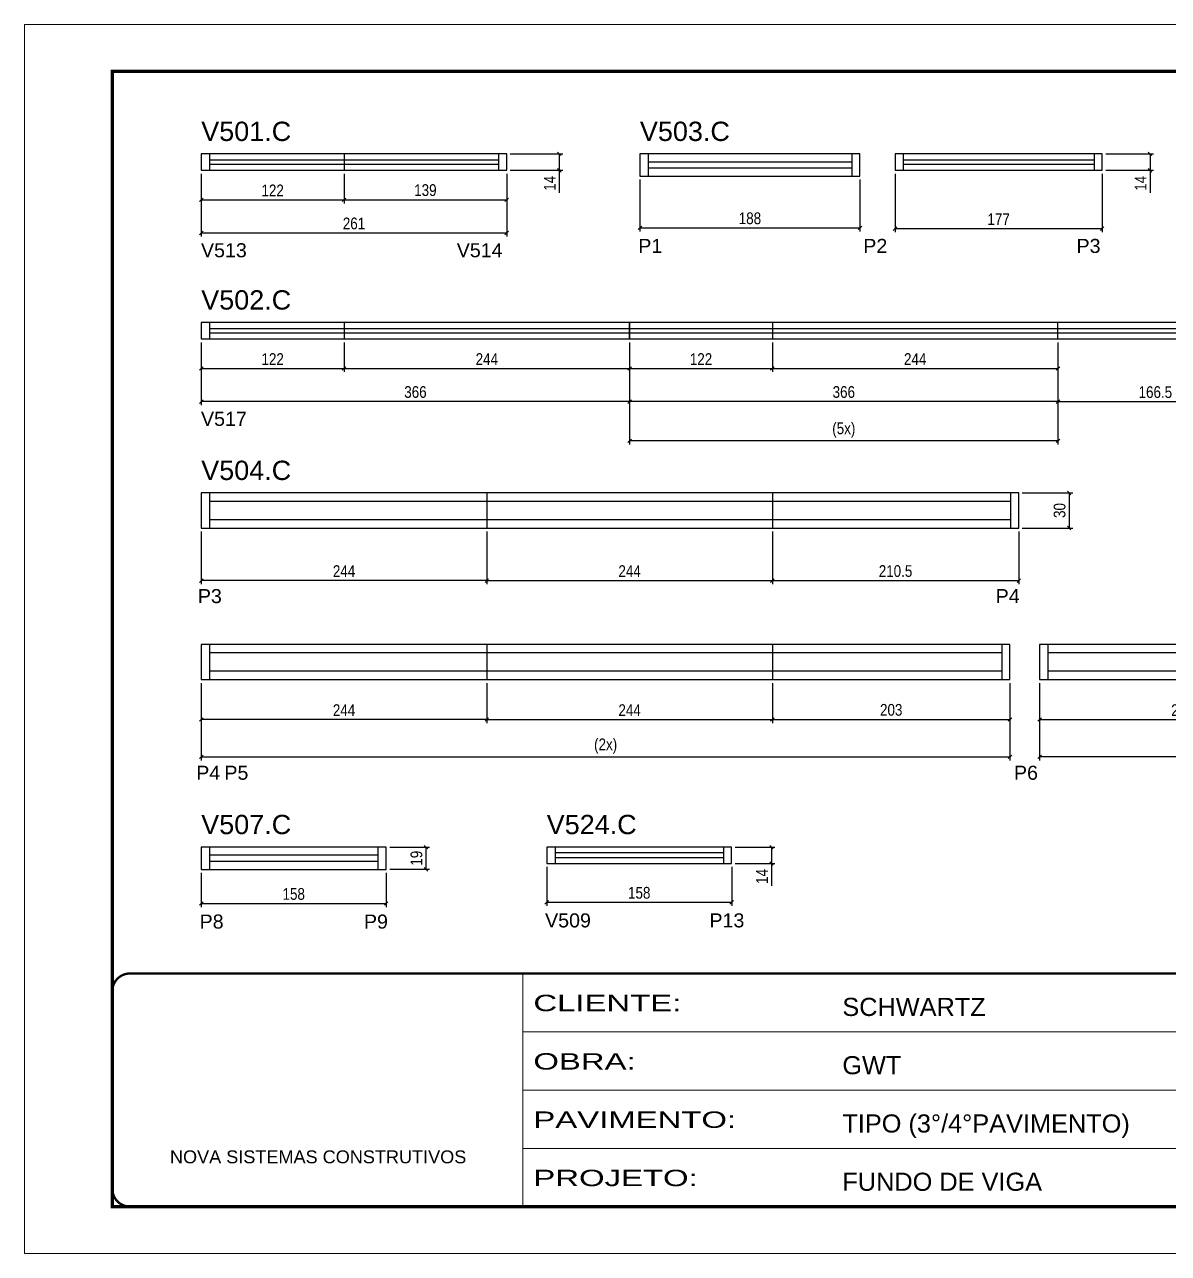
# Model space of a CAD drawing. Extents: x 3245 to 12416, y 917 to 10295.
# Drawn here: x 4844 to 5821, y 7809 to 8859 of the extents above; entities that cross this region are included whole.
import ezdxf

# ---------------------------------------------------------------- set-up
doc = ezdxf.new("R2010")
doc.units = 0
doc.linetypes.add('CONTINUO', pattern=[0])
doc.linetypes.add('DASHED', pattern=[0.75, 0.5, -0.25])
for name, color, linetype in [('5', 5, 'Continuous'), ('COTA', 241, 'Continuous'), ('NOMENCLATURA', 7, 'Continuous'), ('Painéis', 200, 'Continuous'), ('SARR_2.2x7', 40, 'Continuous'), ('SARR_EDITAR', 141, 'Continuous')]:
    doc.layers.add(name, color=color, linetype=linetype)
doc.layers.add('Folhas', color=255, linetype='Continuous', lineweight=9)
doc.layers.add('SARRAFO DE PRESSAO', color=251, linetype='DASHED', lineweight=9)
doc.styles.add('ARIAL', font='arial.ttf')
doc.styles.add('COTA TECNICA', font='techl___.ttf', dxfattribs={"height": 10})
doc.styles.add('COTA TECNICA-50', font='techl___.ttf', dxfattribs={"height": 10})
doc.styles.get("Standard").update_dxf_attribs({"font": 'arial.ttf'})
doc.styles.add('Tecnologia', font='')
doc.styles.get('Tecnologia').set_extended_font_data('Forgotten Futurist')
doc.dimstyles.new('COTA PAINEL-50', dxfattribs={"dimtxt": 10, "dimasz": 3, "dimexe": 3, "dimexo": 3, "dimgap": 3, "dimtad": 1, "dimdec": 1, "dimzin": 12, "dimdsep": 46, "dimtxsty": 'COTA TECNICA-50', "dimblk1": 'OBLIQUE', "dimblk2": 'OBLIQUE', "dimsah": 1, "dimcen": 0.9, "dimclrd": 4, "dimclre": 4, "dimclrt": 240, "dimadec": 1, "dimazin": 3, "dimtfac": 1, "dimtdec": 1, "dimtmove": 0, "dimatfit": 3, "dimfxl": 1, "dimtolj": 1, "dimtzin": 12, "dimarcsym": 0})
doc.dimstyles.new('PAINEL', dxfattribs={"dimtxt": 10, "dimasz": 3, "dimexe": 3, "dimexo": 3, "dimgap": 3, "dimtad": 1, "dimdec": 1, "dimzin": 12, "dimdsep": 46, "dimtxsty": 'COTA TECNICA', "dimblk1": 'OBLIQUE', "dimblk2": 'OBLIQUE', "dimsah": 1, "dimcen": 0.9, "dimclrd": 4, "dimclre": 4, "dimclrt": 240, "dimadec": 1, "dimazin": 3, "dimtfac": 1, "dimtdec": 1, "dimtmove": 0, "dimatfit": 3, "dimfxl": 1, "dimtolj": 1, "dimtzin": 12, "dimarcsym": 0})

# ---------------------------------------------------------------- blocks, each defined once
blk = doc.blocks.new('9999999999')
at = {"color": 30, "linetype": 'CONTINUO'}
for p, q in [((98564.6, 34230.2), (98564.6, 34429.4)), ((98564.6, 34379.6), (99584, 34379.6)), ((98564.6, 34329.8), (99488, 34329.8)), ((98564.6, 34280), (99488, 34280))]:
    blk.add_line(p, q, dxfattribs=at)
at = {"color": 30, "linetype": 'CONTINUO', "const_width": 2}
blk.add_lwpolyline([(99584, 34230.2), (99584, 34414.4, 0.414214), (99569, 34429.4), (98229, 34429.4, 0.414214), (98214, 34414.4), (98214, 34245.2, 0.414214), (98229, 34230.2), (99584, 34230.2)], format="xyb", dxfattribs=at)
at = {"layer": 'Folhas'}
blk.add_lwpolyline([(98139, 34190.2), (99624, 34190.2), (99624, 35240.2), (98139, 35240.2)], close=True, dxfattribs=at)
at = {"layer": 'Folhas', "color": 30, "const_width": 3}
blk.add_lwpolyline([(98214, 34230.2), (99584, 34230.2), (99584, 35200.2), (98214, 35200.2)], close=True, dxfattribs=at)
at = {"color": 7, "linetype": 'Continuous', "ltscale": 5, "style": 'ARIAL'}
for s, height, p in [('SCHWARTZ', 15.48, (98837.7, 34393.1)), ('GWT', 15.48, (98837.7, 34343.3)), ('TIPO (3°/4°PAVIMENTO)', 15.483, (98837.7, 34293.5)), ('NOVA SISTEMAS CONSTRUTIVOS', 11.059, (98263.2, 34267.2)), ('FUNDO DE VIGA', 15.483, (98837.7, 34243.7))]:
    blk.add_text(s, height=height, dxfattribs=at).set_placement(p)
at = {"layer": 'Folhas', "color": 7, "style": 'Tecnologia', "width": 1.5}
for s, p in [('CLIENTE:', (98573.7, 34397.2)), ('OBRA:', (98573.7, 34347.3)), ('PAVIMENTO:', (98573.7, 34297.5)), ('PROJETO:', (98573.7, 34247.7))]:
    blk.add_text(s, height=14, dxfattribs=at).set_placement(p)
blk = doc.blocks.new('_Oblique')
at = {"color": 0, "linetype": 'ByBlock', "lineweight": -2}
blk.add_line((-0.5, -0.5), (0.5, 0.5), dxfattribs=at)
blk = doc.blocks.new('*D11')
at = {"layer": 'COTA', "color": 4, "linetype": 'ByBlock', "lineweight": -2, "transparency": 16777216}
for p, q in [((4994.8, 8731.2), (4994.8, 8677.6)), ((5255.8, 8731.2), (5255.8, 8677.6)), ((5255.8, 8680.6), (4994.8, 8680.6))]:
    blk.add_line(p, q, dxfattribs=at)
at = {"layer": 'Defpoints', "color": 0, "linetype": 'ByBlock', "transparency": 16777216}
for p in [(4994.8, 8734.2), (5255.8, 8734.2), (4994.8, 8680.6)]:
    blk.add_point(p, dxfattribs=at)
at = {"layer": 'COTA', "color": 4, "linetype": 'ByBlock', "lineweight": -2, "transparency": 16777216, "xscale": 3, "yscale": 3, "zscale": 3, "rotation": 180}
blk.add_blockref('_Oblique', (4994.8, 8680.6), dxfattribs=at)
at = {"layer": 'COTA', "color": 4, "linetype": 'ByBlock', "lineweight": -2, "transparency": 16777216, "xscale": 3, "yscale": 3, "zscale": 3}
blk.add_blockref('_Oblique', (5255.8, 8680.6), dxfattribs=at)
at = {"layer": 'COTA', "color": 240, "linetype": 'ByBlock', "transparency": 16777216, "insert": (5125.3, 8688.7), "char_height": 10, "attachment_point": 5, "style": 'COTA TECNICA-50'}
blk.add_mtext('\\A1;261', dxfattribs=at)
blk = doc.blocks.new('*D10')
at = {"layer": 'COTA', "color": 4, "linetype": 'ByBlock', "lineweight": -2, "transparency": 16777216}
for p, q in [((5258.8, 8748.2), (5303.7, 8748.2)), ((5300.7, 8748.2), (5300.7, 8734.2)), ((5258.8, 8734.2), (5303.7, 8734.2)), ((5300.7, 8734.2), (5300.7, 8715))]:
    blk.add_line(p, q, dxfattribs=at)
at = {"layer": 'Defpoints', "color": 0, "linetype": 'ByBlock', "transparency": 16777216}
for p in [(5255.8, 8748.2), (5255.8, 8734.2), (5300.7, 8734.2)]:
    blk.add_point(p, dxfattribs=at)
at = {"layer": 'COTA', "color": 4, "linetype": 'ByBlock', "lineweight": -2, "transparency": 16777216, "xscale": 3, "yscale": 3, "zscale": 3}
for p, rotation in [((5300.7, 8748.2), 90), ((5300.7, 8734.2), 270)]:
    blk.add_blockref('_Oblique', p, dxfattribs=dict(at, rotation=rotation))
at = {"layer": 'COTA', "color": 240, "linetype": 'ByBlock', "transparency": 16777216, "insert": (5292.6, 8723.1), "char_height": 10, "attachment_point": 5, "rotation": 90, "style": 'COTA TECNICA-50'}
blk.add_mtext('\\A1;14', dxfattribs=at)
blk = doc.blocks.new('*D12')
at = {"color": 4, "lineweight": -2, "transparency": 16777216}
for p, q in [((4994.8, 8731.2), (4994.8, 8705.9)), ((5116.8, 8731.2), (5116.8, 8705.9)), ((4994.8, 8708.9), (5116.8, 8708.9))]:
    blk.add_line(p, q, dxfattribs=at)
at = {"layer": 'Defpoints', "color": 0, "transparency": 16777216}
for p in [(4994.8, 8734.2), (5116.8, 8734.2), (5116.8, 8708.9)]:
    blk.add_point(p, dxfattribs=at)
at = {"color": 4, "lineweight": -2, "transparency": 16777216, "xscale": 3, "yscale": 3, "zscale": 3, "rotation": 180}
blk.add_blockref('_Oblique', (4994.8, 8708.9), dxfattribs=at)
at = {"color": 4, "lineweight": -2, "transparency": 16777216, "xscale": 3, "yscale": 3, "zscale": 3}
blk.add_blockref('_Oblique', (5116.8, 8708.9), dxfattribs=at)
at = {"color": 240, "transparency": 16777216, "insert": (5055.8, 8717), "char_height": 10, "attachment_point": 5, "style": 'COTA TECNICA'}
blk.add_mtext('\\A1;122', dxfattribs=at)
blk = doc.blocks.new('*D13')
at = {"color": 4, "lineweight": -2, "transparency": 16777216}
for p, q in [((5116.8, 8731.2), (5116.8, 8705.9)), ((5255.8, 8731.2), (5255.8, 8705.9)), ((5116.8, 8708.9), (5255.8, 8708.9))]:
    blk.add_line(p, q, dxfattribs=at)
at = {"layer": 'Defpoints', "color": 0, "transparency": 16777216}
for p in [(5116.8, 8734.2), (5255.8, 8734.2), (5255.8, 8708.9)]:
    blk.add_point(p, dxfattribs=at)
at = {"color": 4, "lineweight": -2, "transparency": 16777216, "xscale": 3, "yscale": 3, "zscale": 3, "rotation": 180}
blk.add_blockref('_Oblique', (5116.8, 8708.9), dxfattribs=at)
at = {"color": 4, "lineweight": -2, "transparency": 16777216, "xscale": 3, "yscale": 3, "zscale": 3}
blk.add_blockref('_Oblique', (5255.8, 8708.9), dxfattribs=at)
at = {"color": 240, "transparency": 16777216, "insert": (5186.3, 8717.2), "char_height": 10, "attachment_point": 5, "style": 'COTA TECNICA'}
blk.add_mtext('\\A1;139', dxfattribs=at)
blk = doc.blocks.new('*D14')
at = {"layer": 'COTA', "color": 4, "linetype": 'ByBlock', "lineweight": -2, "transparency": 16777216}
for p, q in [((4994.8, 8587.1), (4994.8, 8533.5)), ((5360.8, 8587.1), (5360.8, 8533.5)), ((5360.8, 8536.5), (4994.8, 8536.5))]:
    blk.add_line(p, q, dxfattribs=at)
at = {"layer": 'Defpoints', "color": 0, "linetype": 'ByBlock', "transparency": 16777216}
for p in [(4994.8, 8590.1), (5360.8, 8590.1), (4994.8, 8536.5)]:
    blk.add_point(p, dxfattribs=at)
at = {"layer": 'COTA', "color": 4, "linetype": 'ByBlock', "lineweight": -2, "transparency": 16777216, "xscale": 3, "yscale": 3, "zscale": 3, "rotation": 180}
blk.add_blockref('_Oblique', (4994.8, 8536.5), dxfattribs=at)
at = {"layer": 'COTA', "color": 4, "linetype": 'ByBlock', "lineweight": -2, "transparency": 16777216, "xscale": 3, "yscale": 3, "zscale": 3}
blk.add_blockref('_Oblique', (5360.8, 8536.5), dxfattribs=at)
at = {"layer": 'COTA', "color": 240, "linetype": 'ByBlock', "transparency": 16777216, "insert": (5177.8, 8544.7), "char_height": 10, "attachment_point": 5, "style": 'COTA TECNICA-50'}
blk.add_mtext('\\A1;366', dxfattribs=at)
blk = doc.blocks.new('*D15')
at = {"color": 4, "lineweight": -2, "transparency": 16777216}
for p, q in [((4994.8, 8587.1), (4994.8, 8561.9)), ((5116.8, 8587.1), (5116.8, 8561.9)), ((4994.8, 8564.9), (5116.8, 8564.9))]:
    blk.add_line(p, q, dxfattribs=at)
at = {"layer": 'Defpoints', "color": 0, "transparency": 16777216}
for p in [(4994.8, 8590.1), (5116.8, 8590.1), (5116.8, 8564.9)]:
    blk.add_point(p, dxfattribs=at)
at = {"color": 4, "lineweight": -2, "transparency": 16777216, "xscale": 3, "yscale": 3, "zscale": 3, "rotation": 180}
blk.add_blockref('_Oblique', (4994.8, 8564.9), dxfattribs=at)
at = {"color": 4, "lineweight": -2, "transparency": 16777216, "xscale": 3, "yscale": 3, "zscale": 3}
blk.add_blockref('_Oblique', (5116.8, 8564.9), dxfattribs=at)
at = {"color": 240, "transparency": 16777216, "insert": (5055.8, 8572.9), "char_height": 10, "attachment_point": 5, "style": 'COTA TECNICA'}
blk.add_mtext('\\A1;122', dxfattribs=at)
blk = doc.blocks.new('*D16')
at = {"color": 4, "lineweight": -2, "transparency": 16777216}
for p, q in [((5116.8, 8587.1), (5116.8, 8561.9)), ((5360.8, 8587.1), (5360.8, 8561.9)), ((5116.8, 8564.9), (5360.8, 8564.9))]:
    blk.add_line(p, q, dxfattribs=at)
at = {"layer": 'Defpoints', "color": 0, "transparency": 16777216}
for p in [(5116.8, 8590.1), (5360.8, 8590.1), (5360.8, 8564.9)]:
    blk.add_point(p, dxfattribs=at)
at = {"color": 4, "lineweight": -2, "transparency": 16777216, "xscale": 3, "yscale": 3, "zscale": 3, "rotation": 180}
blk.add_blockref('_Oblique', (5116.8, 8564.9), dxfattribs=at)
at = {"color": 4, "lineweight": -2, "transparency": 16777216, "xscale": 3, "yscale": 3, "zscale": 3}
blk.add_blockref('_Oblique', (5360.8, 8564.9), dxfattribs=at)
at = {"color": 240, "transparency": 16777216, "insert": (5238.8, 8572.9), "char_height": 10, "attachment_point": 5, "style": 'COTA TECNICA'}
blk.add_mtext('\\A1;244', dxfattribs=at)
blk = doc.blocks.new('*D17')
at = {"layer": 'COTA', "color": 4, "linetype": 'ByBlock', "lineweight": -2, "transparency": 16777216}
for p, q in [((5360.8, 8587.1), (5360.8, 8533.5)), ((5726.8, 8587.1), (5726.8, 8533.5)), ((5726.8, 8536.5), (5360.8, 8536.5))]:
    blk.add_line(p, q, dxfattribs=at)
at = {"layer": 'Defpoints', "color": 0, "linetype": 'ByBlock', "transparency": 16777216}
for p in [(5360.8, 8590.1), (5726.8, 8590.1), (5360.8, 8536.5)]:
    blk.add_point(p, dxfattribs=at)
at = {"layer": 'COTA', "color": 4, "linetype": 'ByBlock', "lineweight": -2, "transparency": 16777216, "xscale": 3, "yscale": 3, "zscale": 3, "rotation": 180}
blk.add_blockref('_Oblique', (5360.8, 8536.5), dxfattribs=at)
at = {"layer": 'COTA', "color": 4, "linetype": 'ByBlock', "lineweight": -2, "transparency": 16777216, "xscale": 3, "yscale": 3, "zscale": 3}
blk.add_blockref('_Oblique', (5726.8, 8536.5), dxfattribs=at)
at = {"layer": 'COTA', "color": 240, "linetype": 'ByBlock', "transparency": 16777216, "insert": (5543.8, 8544.7), "char_height": 10, "attachment_point": 5, "style": 'COTA TECNICA-50'}
blk.add_mtext('\\A1;366', dxfattribs=at)
blk = doc.blocks.new('*D18')
at = {"color": 4, "lineweight": -2, "transparency": 16777216}
for p, q in [((5360.8, 8587.1), (5360.8, 8561.9)), ((5482.8, 8587.1), (5482.8, 8561.9)), ((5360.8, 8564.9), (5482.8, 8564.9))]:
    blk.add_line(p, q, dxfattribs=at)
at = {"layer": 'Defpoints', "color": 0, "transparency": 16777216}
for p in [(5360.8, 8590.1), (5482.8, 8590.1), (5482.8, 8564.9)]:
    blk.add_point(p, dxfattribs=at)
at = {"color": 4, "lineweight": -2, "transparency": 16777216, "xscale": 3, "yscale": 3, "zscale": 3, "rotation": 180}
blk.add_blockref('_Oblique', (5360.8, 8564.9), dxfattribs=at)
at = {"color": 4, "lineweight": -2, "transparency": 16777216, "xscale": 3, "yscale": 3, "zscale": 3}
blk.add_blockref('_Oblique', (5482.8, 8564.9), dxfattribs=at)
at = {"color": 240, "transparency": 16777216, "insert": (5421.8, 8572.9), "char_height": 10, "attachment_point": 5, "style": 'COTA TECNICA'}
blk.add_mtext('\\A1;122', dxfattribs=at)
blk = doc.blocks.new('*D19')
at = {"color": 4, "lineweight": -2, "transparency": 16777216}
for p, q in [((5482.8, 8587.1), (5482.8, 8561.9)), ((5726.8, 8587.1), (5726.8, 8561.9)), ((5482.8, 8564.9), (5726.8, 8564.9))]:
    blk.add_line(p, q, dxfattribs=at)
at = {"layer": 'Defpoints', "color": 0, "transparency": 16777216}
for p in [(5482.8, 8590.1), (5726.8, 8590.1), (5726.8, 8564.9)]:
    blk.add_point(p, dxfattribs=at)
at = {"color": 4, "lineweight": -2, "transparency": 16777216, "xscale": 3, "yscale": 3, "zscale": 3, "rotation": 180}
blk.add_blockref('_Oblique', (5482.8, 8564.9), dxfattribs=at)
at = {"color": 4, "lineweight": -2, "transparency": 16777216, "xscale": 3, "yscale": 3, "zscale": 3}
blk.add_blockref('_Oblique', (5726.8, 8564.9), dxfattribs=at)
at = {"color": 240, "transparency": 16777216, "insert": (5604.8, 8572.9), "char_height": 10, "attachment_point": 5, "style": 'COTA TECNICA'}
blk.add_mtext('\\A1;244', dxfattribs=at)
blk = doc.blocks.new('*D20')
at = {"color": 4, "lineweight": -2, "transparency": 16777216}
for p, q in [((5726.8, 8587.1), (5726.8, 8533.5)), ((5893.3, 8587.1), (5893.3, 8533.5)), ((5726.8, 8536.5), (5893.3, 8536.5))]:
    blk.add_line(p, q, dxfattribs=at)
at = {"layer": 'Defpoints', "color": 0, "transparency": 16777216}
for p in [(5726.8, 8590.1), (5893.3, 8590.1), (5893.3, 8536.5)]:
    blk.add_point(p, dxfattribs=at)
at = {"color": 4, "lineweight": -2, "transparency": 16777216, "xscale": 3, "yscale": 3, "zscale": 3, "rotation": 180}
blk.add_blockref('_Oblique', (5726.8, 8536.5), dxfattribs=at)
at = {"color": 4, "lineweight": -2, "transparency": 16777216, "xscale": 3, "yscale": 3, "zscale": 3}
blk.add_blockref('_Oblique', (5893.3, 8536.5), dxfattribs=at)
at = {"color": 240, "transparency": 16777216, "insert": (5810, 8544.6), "char_height": 10, "attachment_point": 5, "style": 'COTA TECNICA'}
blk.add_mtext('\\A1;166.5', dxfattribs=at)
blk = doc.blocks.new('*D23')
at = {"color": 4, "lineweight": -2, "transparency": 16777216}
for p, q in [((5360.8, 8587.1), (5360.8, 8500)), ((5726.8, 8587.1), (5726.8, 8500)), ((5726.8, 8503), (5360.8, 8503))]:
    blk.add_line(p, q, dxfattribs=at)
at = {"layer": 'Defpoints', "color": 0, "transparency": 16777216}
for p in [(5360.8, 8590.1), (5726.8, 8590.1), (5360.8, 8503)]:
    blk.add_point(p, dxfattribs=at)
at = {"color": 4, "lineweight": -2, "transparency": 16777216, "xscale": 3, "yscale": 3, "zscale": 3, "rotation": 180}
blk.add_blockref('_Oblique', (5360.8, 8503), dxfattribs=at)
at = {"color": 4, "lineweight": -2, "transparency": 16777216, "xscale": 3, "yscale": 3, "zscale": 3}
blk.add_blockref('_Oblique', (5726.8, 8503), dxfattribs=at)
at = {"color": 240, "transparency": 16777216, "insert": (5543.8, 8512.2), "char_height": 10, "attachment_point": 5, "style": 'COTA TECNICA'}
blk.add_mtext('\\A1;(5x)', dxfattribs=at)
blk = doc.blocks.new('*D24')
at = {"layer": 'COTA', "color": 4, "linetype": 'ByBlock', "lineweight": -2, "transparency": 16777216}
for p, q in [((5369.6, 8726.2), (5369.6, 8682)), ((5557.6, 8726.2), (5557.6, 8682)), ((5369.6, 8685), (5557.6, 8685))]:
    blk.add_line(p, q, dxfattribs=at)
at = {"layer": 'Defpoints', "color": 0, "linetype": 'ByBlock', "transparency": 16777216}
for p in [(5369.6, 8729.2), (5557.6, 8729.2), (5557.6, 8685)]:
    blk.add_point(p, dxfattribs=at)
at = {"layer": 'COTA', "color": 4, "linetype": 'ByBlock', "lineweight": -2, "transparency": 16777216, "xscale": 3, "yscale": 3, "zscale": 3, "rotation": 180}
blk.add_blockref('_Oblique', (5369.6, 8685), dxfattribs=at)
at = {"layer": 'COTA', "color": 4, "linetype": 'ByBlock', "lineweight": -2, "transparency": 16777216, "xscale": 3, "yscale": 3, "zscale": 3}
blk.add_blockref('_Oblique', (5557.6, 8685), dxfattribs=at)
at = {"layer": 'COTA', "color": 240, "linetype": 'ByBlock', "transparency": 16777216, "insert": (5463.6, 8693.1), "char_height": 10, "attachment_point": 5, "style": 'COTA TECNICA-50'}
blk.add_mtext('\\A1;188', dxfattribs=at)
blk = doc.blocks.new('*D25')
at = {"layer": 'COTA', "color": 4, "linetype": 'ByBlock', "lineweight": -2, "transparency": 16777216}
for p, q in [((5587.6, 8731.2), (5587.6, 8681.3)), ((5764.6, 8731.2), (5764.6, 8681.3)), ((5764.6, 8684.3), (5587.6, 8684.3))]:
    blk.add_line(p, q, dxfattribs=at)
at = {"layer": 'Defpoints', "color": 0, "linetype": 'ByBlock', "transparency": 16777216}
for p in [(5587.6, 8734.2), (5764.6, 8734.2), (5587.6, 8684.3)]:
    blk.add_point(p, dxfattribs=at)
at = {"layer": 'COTA', "color": 4, "linetype": 'ByBlock', "lineweight": -2, "transparency": 16777216, "xscale": 3, "yscale": 3, "zscale": 3, "rotation": 180}
blk.add_blockref('_Oblique', (5587.6, 8684.3), dxfattribs=at)
at = {"layer": 'COTA', "color": 4, "linetype": 'ByBlock', "lineweight": -2, "transparency": 16777216, "xscale": 3, "yscale": 3, "zscale": 3}
blk.add_blockref('_Oblique', (5764.6, 8684.3), dxfattribs=at)
at = {"layer": 'COTA', "color": 240, "linetype": 'ByBlock', "transparency": 16777216, "insert": (5676.1, 8692.4), "char_height": 10, "attachment_point": 5, "style": 'COTA TECNICA-50'}
blk.add_mtext('\\A1;177', dxfattribs=at)
blk = doc.blocks.new('*D26')
at = {"layer": 'COTA', "color": 4, "linetype": 'ByBlock', "lineweight": -2, "transparency": 16777216}
for p, q in [((5767.6, 8748.2), (5808.5, 8748.2)), ((5805.5, 8748.2), (5805.5, 8734.2)), ((5767.6, 8734.2), (5808.5, 8734.2)), ((5805.5, 8734.2), (5805.5, 8715))]:
    blk.add_line(p, q, dxfattribs=at)
at = {"layer": 'Defpoints', "color": 0, "linetype": 'ByBlock', "transparency": 16777216}
for p in [(5764.6, 8748.2), (5764.6, 8734.2), (5805.5, 8734.2)]:
    blk.add_point(p, dxfattribs=at)
at = {"layer": 'COTA', "color": 4, "linetype": 'ByBlock', "lineweight": -2, "transparency": 16777216, "xscale": 3, "yscale": 3, "zscale": 3}
for p, rotation in [((5805.5, 8748.2), 90), ((5805.5, 8734.2), 270)]:
    blk.add_blockref('_Oblique', p, dxfattribs=dict(at, rotation=rotation))
at = {"layer": 'COTA', "color": 240, "linetype": 'ByBlock', "transparency": 16777216, "insert": (5797.4, 8723.1), "char_height": 10, "attachment_point": 5, "rotation": 90, "style": 'COTA TECNICA-50'}
blk.add_mtext('\\A1;14', dxfattribs=at)
blk = doc.blocks.new('*D31')
at = {"layer": 'COTA', "color": 4, "linetype": 'ByBlock', "lineweight": -2, "transparency": 16777216}
for p, q in [((4994.8, 8425.5), (4994.8, 8380.6)), ((5238.8, 8425.5), (5238.8, 8380.6)), ((5238.8, 8383.6), (4994.8, 8383.6))]:
    blk.add_line(p, q, dxfattribs=at)
at = {"layer": 'Defpoints', "color": 0, "linetype": 'ByBlock', "transparency": 16777216}
for p in [(4994.8, 8428.5), (5238.8, 8428.5), (4994.8, 8383.6)]:
    blk.add_point(p, dxfattribs=at)
at = {"layer": 'COTA', "color": 4, "linetype": 'ByBlock', "lineweight": -2, "transparency": 16777216, "xscale": 3, "yscale": 3, "zscale": 3, "rotation": 180}
blk.add_blockref('_Oblique', (4994.8, 8383.6), dxfattribs=at)
at = {"layer": 'COTA', "color": 4, "linetype": 'ByBlock', "lineweight": -2, "transparency": 16777216, "xscale": 3, "yscale": 3, "zscale": 3}
blk.add_blockref('_Oblique', (5238.8, 8383.6), dxfattribs=at)
at = {"layer": 'COTA', "color": 240, "linetype": 'ByBlock', "transparency": 16777216, "insert": (5116.8, 8391.7), "char_height": 10, "attachment_point": 5, "style": 'COTA TECNICA-50'}
blk.add_mtext('\\A1;244', dxfattribs=at)
blk = doc.blocks.new('*D33')
at = {"layer": 'COTA', "color": 4, "linetype": 'ByBlock', "lineweight": -2, "transparency": 16777216}
for p, q in [((5238.8, 8425.5), (5238.8, 8380.6)), ((5482.8, 8425.5), (5482.8, 8380.6)), ((5238.8, 8383.6), (5482.8, 8383.6))]:
    blk.add_line(p, q, dxfattribs=at)
at = {"layer": 'Defpoints', "color": 0, "linetype": 'ByBlock', "transparency": 16777216}
for p in [(5238.8, 8428.5), (5482.8, 8428.5), (5482.8, 8383.6)]:
    blk.add_point(p, dxfattribs=at)
at = {"layer": 'COTA', "color": 4, "linetype": 'ByBlock', "lineweight": -2, "transparency": 16777216, "xscale": 3, "yscale": 3, "zscale": 3, "rotation": 180}
blk.add_blockref('_Oblique', (5238.8, 8383.6), dxfattribs=at)
at = {"layer": 'COTA', "color": 4, "linetype": 'ByBlock', "lineweight": -2, "transparency": 16777216, "xscale": 3, "yscale": 3, "zscale": 3}
blk.add_blockref('_Oblique', (5482.8, 8383.6), dxfattribs=at)
at = {"layer": 'COTA', "color": 240, "linetype": 'ByBlock', "transparency": 16777216, "insert": (5360.8, 8391.7), "char_height": 10, "attachment_point": 5, "style": 'COTA TECNICA-50'}
blk.add_mtext('\\A1;244', dxfattribs=at)
blk = doc.blocks.new('*D34')
at = {"layer": 'COTA', "color": 4, "linetype": 'ByBlock', "lineweight": -2, "transparency": 16777216}
for p, q in [((5482.8, 8425.5), (5482.8, 8380.6)), ((5693.3, 8425.5), (5693.3, 8380.6)), ((5482.8, 8383.6), (5693.3, 8383.6))]:
    blk.add_line(p, q, dxfattribs=at)
at = {"layer": 'Defpoints', "color": 0, "linetype": 'ByBlock', "transparency": 16777216}
for p in [(5482.8, 8428.5), (5693.3, 8428.5), (5693.3, 8383.6)]:
    blk.add_point(p, dxfattribs=at)
at = {"layer": 'COTA', "color": 4, "linetype": 'ByBlock', "lineweight": -2, "transparency": 16777216, "xscale": 3, "yscale": 3, "zscale": 3, "rotation": 180}
blk.add_blockref('_Oblique', (5482.8, 8383.6), dxfattribs=at)
at = {"layer": 'COTA', "color": 4, "linetype": 'ByBlock', "lineweight": -2, "transparency": 16777216, "xscale": 3, "yscale": 3, "zscale": 3}
blk.add_blockref('_Oblique', (5693.3, 8383.6), dxfattribs=at)
at = {"layer": 'COTA', "color": 240, "linetype": 'ByBlock', "transparency": 16777216, "insert": (5588, 8391.7), "char_height": 10, "attachment_point": 5, "style": 'COTA TECNICA-50'}
blk.add_mtext('\\A1;210.5', dxfattribs=at)
blk = doc.blocks.new('*D35')
at = {"layer": 'COTA', "color": 4, "linetype": 'ByBlock', "lineweight": -2, "transparency": 16777216}
for p, q in [((5696.3, 8458.5), (5739.4, 8458.5)), ((5736.4, 8458.5), (5736.4, 8428.5)), ((5696.3, 8428.5), (5739.4, 8428.5))]:
    blk.add_line(p, q, dxfattribs=at)
at = {"layer": 'Defpoints', "color": 0, "linetype": 'ByBlock', "transparency": 16777216}
for p in [(5693.3, 8458.5), (5693.3, 8428.5), (5736.4, 8428.5)]:
    blk.add_point(p, dxfattribs=at)
at = {"layer": 'COTA', "color": 4, "linetype": 'ByBlock', "lineweight": -2, "transparency": 16777216, "xscale": 3, "yscale": 3, "zscale": 3}
for p, rotation in [((5736.4, 8458.5), 90), ((5736.4, 8428.5), 270)]:
    blk.add_blockref('_Oblique', p, dxfattribs=dict(at, rotation=rotation))
at = {"layer": 'COTA', "color": 240, "linetype": 'ByBlock', "transparency": 16777216, "insert": (5728.2, 8443.5), "char_height": 10, "attachment_point": 5, "rotation": 90, "style": 'COTA TECNICA-50'}
blk.add_mtext('\\A1;30', dxfattribs=at)
blk = doc.blocks.new('*D32')
at = {"layer": 'COTA', "color": 4, "linetype": 'ByBlock', "lineweight": -2, "transparency": 16777216}
for p, q in [((4994.8, 8296.1), (4994.8, 8261.9)), ((5238.8, 8296.1), (5238.8, 8261.9)), ((5238.8, 8264.9), (4994.8, 8264.9))]:
    blk.add_line(p, q, dxfattribs=at)
at = {"layer": 'Defpoints', "color": 0, "linetype": 'ByBlock', "transparency": 16777216}
for p in [(4994.8, 8299.1), (5238.8, 8299.1), (4994.8, 8264.9)]:
    blk.add_point(p, dxfattribs=at)
at = {"layer": 'COTA', "color": 4, "linetype": 'ByBlock', "lineweight": -2, "transparency": 16777216, "xscale": 3, "yscale": 3, "zscale": 3, "rotation": 180}
blk.add_blockref('_Oblique', (4994.8, 8264.9), dxfattribs=at)
at = {"layer": 'COTA', "color": 4, "linetype": 'ByBlock', "lineweight": -2, "transparency": 16777216, "xscale": 3, "yscale": 3, "zscale": 3}
blk.add_blockref('_Oblique', (5238.8, 8264.9), dxfattribs=at)
at = {"layer": 'COTA', "color": 240, "linetype": 'ByBlock', "transparency": 16777216, "insert": (5116.8, 8272.9), "char_height": 10, "attachment_point": 5, "style": 'COTA TECNICA-50'}
blk.add_mtext('\\A1;244', dxfattribs=at)
blk = doc.blocks.new('*D36')
at = {"layer": 'COTA', "color": 4, "linetype": 'ByBlock', "lineweight": -2, "transparency": 16777216}
for p, q in [((5238.8, 8296.1), (5238.8, 8261.9)), ((5482.8, 8296.1), (5482.8, 8261.9)), ((5238.8, 8264.9), (5482.8, 8264.9))]:
    blk.add_line(p, q, dxfattribs=at)
at = {"layer": 'Defpoints', "color": 0, "linetype": 'ByBlock', "transparency": 16777216}
for p in [(5238.8, 8299.1), (5482.8, 8299.1), (5482.8, 8264.9)]:
    blk.add_point(p, dxfattribs=at)
at = {"layer": 'COTA', "color": 4, "linetype": 'ByBlock', "lineweight": -2, "transparency": 16777216, "xscale": 3, "yscale": 3, "zscale": 3, "rotation": 180}
blk.add_blockref('_Oblique', (5238.8, 8264.9), dxfattribs=at)
at = {"layer": 'COTA', "color": 4, "linetype": 'ByBlock', "lineweight": -2, "transparency": 16777216, "xscale": 3, "yscale": 3, "zscale": 3}
blk.add_blockref('_Oblique', (5482.8, 8264.9), dxfattribs=at)
at = {"layer": 'COTA', "color": 240, "linetype": 'ByBlock', "transparency": 16777216, "insert": (5360.8, 8272.9), "char_height": 10, "attachment_point": 5, "style": 'COTA TECNICA-50'}
blk.add_mtext('\\A1;244', dxfattribs=at)
blk = doc.blocks.new('*D37')
at = {"layer": 'COTA', "color": 4, "linetype": 'ByBlock', "lineweight": -2, "transparency": 16777216}
for p, q in [((5482.8, 8296.1), (5482.8, 8261.9)), ((5685.8, 8296.1), (5685.8, 8261.9)), ((5482.8, 8264.9), (5685.8, 8264.9))]:
    blk.add_line(p, q, dxfattribs=at)
at = {"layer": 'Defpoints', "color": 0, "linetype": 'ByBlock', "transparency": 16777216}
for p in [(5482.8, 8299.1), (5685.8, 8299.1), (5685.8, 8264.9)]:
    blk.add_point(p, dxfattribs=at)
at = {"layer": 'COTA', "color": 4, "linetype": 'ByBlock', "lineweight": -2, "transparency": 16777216, "xscale": 3, "yscale": 3, "zscale": 3, "rotation": 180}
blk.add_blockref('_Oblique', (5482.8, 8264.9), dxfattribs=at)
at = {"layer": 'COTA', "color": 4, "linetype": 'ByBlock', "lineweight": -2, "transparency": 16777216, "xscale": 3, "yscale": 3, "zscale": 3}
blk.add_blockref('_Oblique', (5685.8, 8264.9), dxfattribs=at)
at = {"layer": 'COTA', "color": 240, "linetype": 'ByBlock', "transparency": 16777216, "insert": (5584.3, 8273.1), "char_height": 10, "attachment_point": 5, "style": 'COTA TECNICA-50'}
blk.add_mtext('\\A1;203', dxfattribs=at)
blk = doc.blocks.new('*D39')
at = {"layer": 'COTA', "color": 4, "linetype": 'ByBlock', "lineweight": -2, "transparency": 16777216}
for p, q in [((4994.8, 8296.1), (4994.8, 8230)), ((5685.8, 8296.1), (5685.8, 8230)), ((4994.8, 8233), (5685.8, 8233))]:
    blk.add_line(p, q, dxfattribs=at)
at = {"layer": 'Defpoints', "color": 0, "linetype": 'ByBlock', "transparency": 16777216}
for p in [(4994.8, 8299.1), (5685.8, 8299.1), (5685.8, 8233)]:
    blk.add_point(p, dxfattribs=at)
at = {"layer": 'COTA', "color": 4, "linetype": 'ByBlock', "lineweight": -2, "transparency": 16777216, "xscale": 3, "yscale": 3, "zscale": 3, "rotation": 180}
blk.add_blockref('_Oblique', (4994.8, 8233), dxfattribs=at)
at = {"layer": 'COTA', "color": 4, "linetype": 'ByBlock', "lineweight": -2, "transparency": 16777216, "xscale": 3, "yscale": 3, "zscale": 3}
blk.add_blockref('_Oblique', (5685.8, 8233), dxfattribs=at)
at = {"layer": 'COTA', "color": 240, "linetype": 'ByBlock', "transparency": 16777216, "insert": (5340.3, 8242.2), "char_height": 10, "attachment_point": 5, "style": 'COTA TECNICA-50'}
blk.add_mtext('\\A1;(2x)', dxfattribs=at)
blk = doc.blocks.new('*D42')
at = {"layer": 'COTA', "color": 4, "linetype": 'ByBlock', "lineweight": -2, "transparency": 16777216}
for p, q in [((4994.8, 8133.9), (4994.8, 8104.7)), ((5152.8, 8133.9), (5152.8, 8104.7)), ((4994.8, 8107.7), (5152.8, 8107.7))]:
    blk.add_line(p, q, dxfattribs=at)
at = {"layer": 'Defpoints', "color": 0, "linetype": 'ByBlock', "transparency": 16777216}
for p in [(4994.8, 8136.9), (5152.8, 8136.9), (5152.8, 8107.7)]:
    blk.add_point(p, dxfattribs=at)
at = {"layer": 'COTA', "color": 4, "linetype": 'ByBlock', "lineweight": -2, "transparency": 16777216, "xscale": 3, "yscale": 3, "zscale": 3, "rotation": 180}
blk.add_blockref('_Oblique', (4994.8, 8107.7), dxfattribs=at)
at = {"layer": 'COTA', "color": 4, "linetype": 'ByBlock', "lineweight": -2, "transparency": 16777216, "xscale": 3, "yscale": 3, "zscale": 3}
blk.add_blockref('_Oblique', (5152.8, 8107.7), dxfattribs=at)
at = {"layer": 'COTA', "color": 240, "linetype": 'ByBlock', "transparency": 16777216, "insert": (5073.8, 8115.8), "char_height": 10, "attachment_point": 5, "style": 'COTA TECNICA-50'}
blk.add_mtext('\\A1;158', dxfattribs=at)
blk = doc.blocks.new('*D43')
at = {"color": 4, "lineweight": -2, "transparency": 16777216}
for p, q in [((5155.8, 8155.9), (5189.8, 8155.9)), ((5186.8, 8155.9), (5186.8, 8136.9)), ((5155.8, 8136.9), (5189.8, 8136.9))]:
    blk.add_line(p, q, dxfattribs=at)
at = {"layer": 'Defpoints', "color": 0, "transparency": 16777216}
for p in [(5152.8, 8155.9), (5152.8, 8136.9), (5186.8, 8136.9)]:
    blk.add_point(p, dxfattribs=at)
at = {"color": 4, "lineweight": -2, "transparency": 16777216, "xscale": 3, "yscale": 3, "zscale": 3}
for p, rotation in [((5186.8, 8155.9), 90), ((5186.8, 8136.9), 270)]:
    blk.add_blockref('_Oblique', p, dxfattribs=dict(at, rotation=rotation))
at = {"color": 240, "transparency": 16777216, "insert": (5178.7, 8146.4), "char_height": 10, "attachment_point": 5, "rotation": 90, "style": 'COTA TECNICA'}
blk.add_mtext('\\A1;19', dxfattribs=at)
blk = doc.blocks.new('*D194')
at = {"layer": 'COTA', "color": 4, "linetype": 'ByBlock', "lineweight": -2, "transparency": 16777216}
for p, q in [((5711.1, 8296.1), (5711.1, 8230)), ((6027.1, 8296.1), (6027.1, 8230)), ((6027.1, 8233), (5711.1, 8233))]:
    blk.add_line(p, q, dxfattribs=at)
at = {"layer": 'Defpoints', "color": 0, "linetype": 'ByBlock', "transparency": 16777216}
for p in [(5711.1, 8299.1), (6027.1, 8299.1), (5711.1, 8233)]:
    blk.add_point(p, dxfattribs=at)
at = {"layer": 'COTA', "color": 4, "linetype": 'ByBlock', "lineweight": -2, "transparency": 16777216, "xscale": 3, "yscale": 3, "zscale": 3, "rotation": 180}
blk.add_blockref('_Oblique', (5711.1, 8233), dxfattribs=at)
at = {"layer": 'COTA', "color": 4, "linetype": 'ByBlock', "lineweight": -2, "transparency": 16777216, "xscale": 3, "yscale": 3, "zscale": 3}
blk.add_blockref('_Oblique', (6027.1, 8233), dxfattribs=at)
at = {"layer": 'COTA', "color": 240, "linetype": 'ByBlock', "transparency": 16777216, "insert": (5869.1, 8241.2), "char_height": 10, "attachment_point": 5, "style": 'COTA TECNICA-50'}
blk.add_mtext('\\A1;316', dxfattribs=at)
blk = doc.blocks.new('*D196')
at = {"layer": 'COTA', "color": 4, "lineweight": -2, "transparency": 16777216}
for p, q in [((5711.1, 8296.1), (5711.1, 8261.9)), ((5955.1, 8296.1), (5955.1, 8261.9)), ((5711.1, 8264.9), (5955.1, 8264.9))]:
    blk.add_line(p, q, dxfattribs=at)
at = {"layer": 'Defpoints', "color": 0, "transparency": 16777216}
for p in [(5711.1, 8299.1), (5955.1, 8299.1), (5955.1, 8264.9)]:
    blk.add_point(p, dxfattribs=at)
at = {"layer": 'COTA', "color": 4, "lineweight": -2, "transparency": 16777216, "xscale": 3, "yscale": 3, "zscale": 3, "rotation": 180}
blk.add_blockref('_Oblique', (5711.1, 8264.9), dxfattribs=at)
at = {"layer": 'COTA', "color": 4, "lineweight": -2, "transparency": 16777216, "xscale": 3, "yscale": 3, "zscale": 3}
blk.add_blockref('_Oblique', (5955.1, 8264.9), dxfattribs=at)
at = {"layer": 'COTA', "color": 240, "transparency": 16777216, "insert": (5833.1, 8272.9), "char_height": 10, "attachment_point": 5, "style": 'COTA TECNICA'}
blk.add_mtext('\\A1;244', dxfattribs=at)
blk = doc.blocks.new('*D302')
at = {"layer": 'COTA', "color": 4, "linetype": 'ByBlock', "lineweight": -2, "transparency": 16777216}
for p, q in [((5290, 8138.9), (5290, 8105.7)), ((5448, 8138.9), (5448, 8105.7)), ((5290, 8108.7), (5448, 8108.7))]:
    blk.add_line(p, q, dxfattribs=at)
at = {"layer": 'Defpoints', "color": 0, "linetype": 'ByBlock', "transparency": 16777216}
for p in [(5290, 8141.9), (5448, 8141.9), (5448, 8108.7)]:
    blk.add_point(p, dxfattribs=at)
at = {"layer": 'COTA', "color": 4, "linetype": 'ByBlock', "lineweight": -2, "transparency": 16777216, "xscale": 3, "yscale": 3, "zscale": 3, "rotation": 180}
blk.add_blockref('_Oblique', (5290, 8108.7), dxfattribs=at)
at = {"layer": 'COTA', "color": 4, "linetype": 'ByBlock', "lineweight": -2, "transparency": 16777216, "xscale": 3, "yscale": 3, "zscale": 3}
blk.add_blockref('_Oblique', (5448, 8108.7), dxfattribs=at)
at = {"layer": 'COTA', "color": 240, "linetype": 'ByBlock', "transparency": 16777216, "insert": (5369, 8116.8), "char_height": 10, "attachment_point": 5, "style": 'COTA TECNICA-50'}
blk.add_mtext('\\A1;158', dxfattribs=at)
blk = doc.blocks.new('*D301')
at = {"color": 4, "lineweight": -2, "transparency": 16777216}
for p, q in [((5451, 8155.9), (5485, 8155.9)), ((5482, 8155.9), (5482, 8141.9)), ((5451, 8141.9), (5485, 8141.9)), ((5482, 8141.9), (5482, 8122.8))]:
    blk.add_line(p, q, dxfattribs=at)
at = {"layer": 'Defpoints', "color": 0, "transparency": 16777216}
for p in [(5448, 8155.9), (5448, 8141.9), (5482, 8141.9)]:
    blk.add_point(p, dxfattribs=at)
at = {"color": 4, "lineweight": -2, "transparency": 16777216, "xscale": 3, "yscale": 3, "zscale": 3}
for p, rotation in [((5482, 8155.9), 90), ((5482, 8141.9), 270)]:
    blk.add_blockref('_Oblique', p, dxfattribs=dict(at, rotation=rotation))
at = {"color": 240, "transparency": 16777216, "insert": (5473.9, 8130.8), "char_height": 10, "attachment_point": 5, "rotation": 90, "style": 'COTA TECNICA'}
blk.add_mtext('\\A1;14', dxfattribs=at)

msp = doc.modelspace()

# ---------------------------------------------------------------- linework, layer by layer
at = {"layer": 'Painéis', "linetype": 'Continuous'}
for p, q in [((5255.77, 8748.17), (4994.77, 8748.17)), ((4994.77, 8748.17), (4994.77, 8734.17)), ((5116.77, 8748.17), (5116.77, 8734.17)), ((5255.77, 8734.17), (5255.77, 8748.17)), ((4994.77, 8734.17), (5255.77, 8734.17)), ((5360.77, 8604.11), (4994.77, 8604.11)), ((4994.77, 8604.11), (4994.77, 8590.11)), ((5116.77, 8604.11), (5116.77, 8590.11)), ((5360.77, 8590.11), (5360.77, 8604.11)), ((5726.77, 8604.11), (5360.77, 8604.11)), ((5360.77, 8604.11), (5360.77, 8590.11)), ((5482.77, 8604.11), (5482.77, 8590.11)), ((5726.77, 8590.11), (5726.77, 8604.11)), ((6137.27, 8604.11), (5726.77, 8604.11)), ((4994.77, 8590.11), (5360.77, 8590.11)), ((5360.77, 8590.11), (5726.77, 8590.11)), ((5726.77, 8590.11), (6137.27, 8590.11)), ((5693.27, 8458.49), (4994.77, 8458.49)), ((4994.77, 8458.49), (4994.77, 8428.49)), ((5238.77, 8458.49), (5238.77, 8428.49)), ((5482.77, 8458.49), (5482.77, 8428.49)), ((5693.27, 8428.49), (5693.27, 8458.49)), ((4994.77, 8428.49), (5693.27, 8428.49)), ((5685.77, 8329.12), (4994.77, 8329.12)), ((4994.77, 8329.12), (4994.77, 8299.12)), ((5238.77, 8329.12), (5238.77, 8299.12)), ((5482.77, 8329.12), (5482.77, 8299.12)), ((5685.77, 8299.12), (5685.77, 8329.12)), ((4994.77, 8299.12), (5685.77, 8299.12))]:
    msp.add_line(p, q, dxfattribs=at)
for points in [[(5557.6, 8748.17), (5369.6, 8748.17), (5369.61, 8729.17), (5557.6, 8729.17)], [(5764.6, 8748.17), (5587.6, 8748.17), (5587.6, 8734.17), (5764.6, 8734.17)], [(6027.07, 8329.12), (5711.07, 8329.12), (5711.07, 8299.12), (6027.07, 8299.12)], [(5152.78, 8155.88), (4994.77, 8155.88), (4994.78, 8136.88), (5152.78, 8136.88)], [(5447.98, 8155.88), (5289.97, 8155.88), (5289.98, 8141.88), (5447.98, 8141.88)]]:
    msp.add_lwpolyline(points, close=True, dxfattribs=at)
at = {"layer": 'SARR_2.2x7', "linetype": 'Continuous'}
for p, q in [((5001.77, 8748.17), (5001.77, 8734.17)), ((5248.77, 8748.17), (5248.77, 8734.17)), ((5376.71, 8748.17), (5376.73, 8729.17)), ((5550.6, 8748.17), (5550.6, 8729.17)), ((5594.6, 8748.17), (5594.6, 8734.17)), ((5757.6, 8748.17), (5757.6, 8734.17)), ((5550.6, 8741.17), (5376.72, 8741.17)), ((5376.72, 8736.17), (5550.6, 8736.17)), ((5001.77, 8604.11), (5001.77, 8590.11)), ((5001.77, 8458.49), (5001.77, 8428.49)), ((5686.27, 8458.49), (5686.27, 8428.49)), ((5001.77, 8451.49), (5238.77, 8451.49)), ((5238.77, 8451.49), (5482.77, 8451.49)), ((5482.77, 8451.49), (5686.27, 8451.49)), ((5238.77, 8435.49), (5001.77, 8435.49)), ((5482.77, 8435.49), (5238.77, 8435.49)), ((5686.27, 8435.49), (5482.77, 8435.49)), ((5001.77, 8329.12), (5001.77, 8299.12)), ((5678.77, 8329.12), (5678.77, 8299.12)), ((5718.07, 8329.12), (5718.07, 8299.12)), ((5001.77, 8322.12), (5238.77, 8322.12)), ((5238.77, 8322.12), (5482.77, 8322.12)), ((5482.77, 8322.12), (5678.77, 8322.12)), ((5718.07, 8322.12), (6020.07, 8322.12)), ((5238.77, 8306.12), (5001.77, 8306.12)), ((5482.77, 8306.12), (5238.77, 8306.12)), ((5678.77, 8306.12), (5482.77, 8306.12)), ((6020.07, 8306.12), (5718.07, 8306.12)), ((5001.88, 8155.88), (5001.9, 8136.88)), ((5145.78, 8148.88), (5001.89, 8148.88)), ((5145.78, 8155.88), (5145.78, 8136.88)), ((5297.08, 8155.88), (5297.1, 8141.88)), ((5440.98, 8155.88), (5440.98, 8141.88)), ((5001.89, 8143.88), (5145.78, 8143.88))]:
    msp.add_line(p, q, dxfattribs=at)
at = {"layer": 'SARR_EDITAR', "linetype": 'Continuous'}
for p, q in [((5001.77, 8743.17), (5248.77, 8743.17)), ((5248.77, 8739.17), (5001.77, 8739.17)), ((5594.6, 8743.17), (5757.6, 8743.17)), ((5757.6, 8739.17), (5594.6, 8739.17)), ((5001.77, 8599.11), (5360.77, 8599.11)), ((5360.77, 8595.11), (5001.77, 8595.11)), ((5360.77, 8599.11), (5726.77, 8599.11)), ((5726.77, 8595.11), (5360.77, 8595.11)), ((5726.77, 8599.11), (5893.27, 8599.11)), ((5893.27, 8595.11), (5726.77, 8595.11)), ((5440.98, 8150.88), (5297.09, 8150.88)), ((5297.09, 8146.88), (5440.98, 8146.88))]:
    msp.add_line(p, q, dxfattribs=at)

# ---------------------------------------------------------------- block references
at = {"layer": 'SARRAFO DE PRESSAO', "color": 6, "linetype": 'ByBlock'}
msp.add_blockref('9999999999', (-93295.13, -26381.5), dxfattribs=at)

# ---------------------------------------------------------------- texts
at = {"layer": '5', "linetype": 'Continuous'}
for s, rotation, p in [('P1', 0.00004, (5368.21, 8663.59)), ('P2', 0.00004, (5560.45, 8663.59)), ('P3', 0.00004, (5742.65, 8663.59)), ('V513', 359.99996, (4994.58, 8659.88)), ('V514', 359.99996, (5213.11, 8659.88)), ('V517', 359.99996, (4994.58, 8515.82)), ('P3', 359.99996, (4991.9, 8364.37)), ('P4', 359.99996, (5673.56, 8364.37)), ('P4', 0.00004, (4990.52, 8213.43)), ('P5', 0.00004, (5014.57, 8213.43)), ('P6', 0.00004, (5689.21, 8213.43)), ('P8', 0.00004, (4993.38, 8086.27)), ('P9', 0.00004, (5133.82, 8086.27)), ('V509', 0.00004, (5288.58, 8087.27)), ('P13', 0.00004, (5429.02, 8087.27))]:
    msp.add_text(s, height=12, rotation=rotation, dxfattribs=at).set_placement(p)
at = {"layer": 'NOMENCLATURA', "linetype": 'Continuous'}
for s, p in [('V501.C', (4994.77, 8759.24)), ('V503.C', (5369.6, 8759.24)), ('V502.C', (4994.77, 8615.18)), ('V504.C', (4994.77, 8469.56)), ('V507.C', (4994.77, 8166.95)), ('V524.C', (5289.97, 8166.95))]:
    msp.add_text(s, height=16.5, dxfattribs=at).set_placement(p)

# ---------------------------------------------------------------- dimensions: what is measured, and where the dimension line sits
for base, p1, p2, picture, middle in [((5116.77, 8708.92), (4994.77, 8734.17), (5116.77, 8734.17), '*D12', (5055.77, 8716.98)), ((5116.77, 8564.86), (4994.77, 8590.11), (5116.77, 8590.11), '*D15', (5055.77, 8572.92)), ((5482.77, 8564.86), (5360.77, 8590.11), (5482.77, 8590.11), '*D18', (5421.77, 8572.92)), ((5893.27, 8536.52), (5726.77, 8590.11), (5893.27, 8590.11), '*D20', (5810.02, 8544.63))]:
    dim = msp.add_linear_dim(base=base, p1=p1, p2=p2, dimstyle='PAINEL')
    dim.commit()
    dim.dimension.update_dxf_attribs({"geometry": picture, "text_midpoint": middle})
for base, p1, p2, picture, middle in [((5255.77, 8708.92), (5116.77, 8734.17), (5255.77, 8734.17), '*D13', (5186.27, 8717.17)), ((5360.77, 8564.86), (5116.77, 8590.11), (5360.77, 8590.11), '*D16', (5238.77, 8572.93)), ((5726.77, 8564.86), (5482.77, 8590.11), (5726.77, 8590.11), '*D19', (5604.77, 8572.93))]:
    dim = msp.add_linear_dim(base=base, p1=p1, p2=p2, dimstyle='PAINEL', override={"dimtmove": 1})
    dim.commit()
    dim.dimension.update_dxf_attribs({"geometry": picture, "text_midpoint": middle})
dim = msp.add_linear_dim(base=(5360.77, 8502.97), p1=(5726.77, 8590.11), p2=(5360.77, 8590.11), text='(5x)', dimstyle='PAINEL')
dim.commit()
dim.dimension.update_dxf_attribs({"geometry": '*D23', "text_midpoint": (5543.77, 8512.19)})
for base, p1, p2, picture, middle in [((5186.77, 8136.88), (5152.78, 8155.88), (5152.78, 8136.88), '*D43', (5178.68, 8146.38)), ((5481.97, 8141.88), (5447.98, 8155.88), (5447.98, 8141.88), '*D301', (5473.9, 8130.82))]:
    dim = msp.add_linear_dim(base=base, p1=p1, p2=p2, angle=90, dimstyle='PAINEL')
    dim.commit()
    dim.dimension.update_dxf_attribs({"geometry": picture, "text_midpoint": middle})
at = {"layer": 'COTA', "linetype": 'ByBlock'}
for base, p1, p2, angle, picture, middle in [((5300.71, 8734.17), (5255.77, 8748.17), (5255.77, 8734.17), 90, '*D10', (5292.64, 8723.11)), ((5805.49, 8734.17), (5764.6, 8748.17), (5764.6, 8734.17), 90, '*D26', (5797.41, 8723.11)), ((4994.77, 8680.57), (5255.77, 8734.17), (4994.77, 8734.17), 180, '*D11', (5125.27, 8688.68)), ((5587.6, 8684.29), (5764.6, 8734.17), (5587.6, 8734.17), 180, '*D25', (5676.1, 8692.36)), ((4994.77, 8536.52), (5360.77, 8590.11), (4994.77, 8590.11), 180, '*D14', (5177.77, 8544.74)), ((5360.77, 8536.52), (5726.77, 8590.11), (5360.77, 8590.11), 180, '*D17', (5543.77, 8544.74)), ((5736.42, 8428.49), (5693.27, 8458.49), (5693.27, 8428.49), 90, '*D35', (5728.2, 8443.49)), ((4994.77, 8383.61), (5238.77, 8428.49), (4994.77, 8428.49), 180, '*D31', (5116.77, 8391.68)), ((4994.77, 8264.87), (5238.77, 8299.12), (4994.77, 8299.12), 180, '*D32', (5116.77, 8272.94)), ((5711.07, 8232.99), (6027.07, 8299.12), (5711.07, 8299.12), 180, '*D194', (5869.07, 8241.21))]:
    dim = msp.add_linear_dim(base=base, p1=p1, p2=p2, angle=angle, dimstyle='COTA PAINEL-50', override={"dimarcsym": 1}, dxfattribs=at)
    dim.commit()
    dim.dimension.update_dxf_attribs({"geometry": picture, "text_midpoint": middle})
for base, p1, p2, picture, middle in [((5557.6, 8685.03), (5369.6, 8729.17), (5557.6, 8729.17), '*D24', (5463.6, 8693.12)), ((5482.77, 8383.61), (5238.77, 8428.49), (5482.77, 8428.49), '*D33', (5360.77, 8391.68)), ((5693.27, 8383.61), (5482.77, 8428.49), (5693.27, 8428.49), '*D34', (5588.02, 8391.72)), ((5482.77, 8264.87), (5238.77, 8299.12), (5482.77, 8299.12), '*D36', (5360.77, 8272.94)), ((5685.77, 8264.87), (5482.77, 8299.12), (5685.77, 8299.12), '*D37', (5584.27, 8273.09)), ((5447.98, 8108.71), (5289.97, 8141.88), (5447.98, 8141.88), '*D302', (5368.97, 8116.84)), ((5152.78, 8107.71), (4994.77, 8136.88), (5152.78, 8136.88), '*D42', (5073.77, 8115.84))]:
    dim = msp.add_linear_dim(base=base, p1=p1, p2=p2, dimstyle='COTA PAINEL-50', override={"dimarcsym": 1}, dxfattribs=at)
    dim.commit()
    dim.dimension.update_dxf_attribs({"geometry": picture, "text_midpoint": middle})
dim = msp.add_linear_dim(base=(5685.77, 8232.99), p1=(4994.77, 8299.12), p2=(5685.77, 8299.12), text='(2x)', dimstyle='COTA PAINEL-50', override={"dimarcsym": 1}, dxfattribs=at)
dim.commit()
dim.dimension.update_dxf_attribs({"geometry": '*D39', "text_midpoint": (5340.27, 8242.21)})
at = {"layer": 'COTA'}
dim = msp.add_linear_dim(base=(5955.07, 8264.87), p1=(5711.07, 8299.12), p2=(5955.07, 8299.12), dimstyle='PAINEL', dxfattribs=at)
dim.commit()
dim.dimension.update_dxf_attribs({"geometry": '*D196', "text_midpoint": (5833.07, 8272.94)})

doc.saveas('drawing.dxf')
